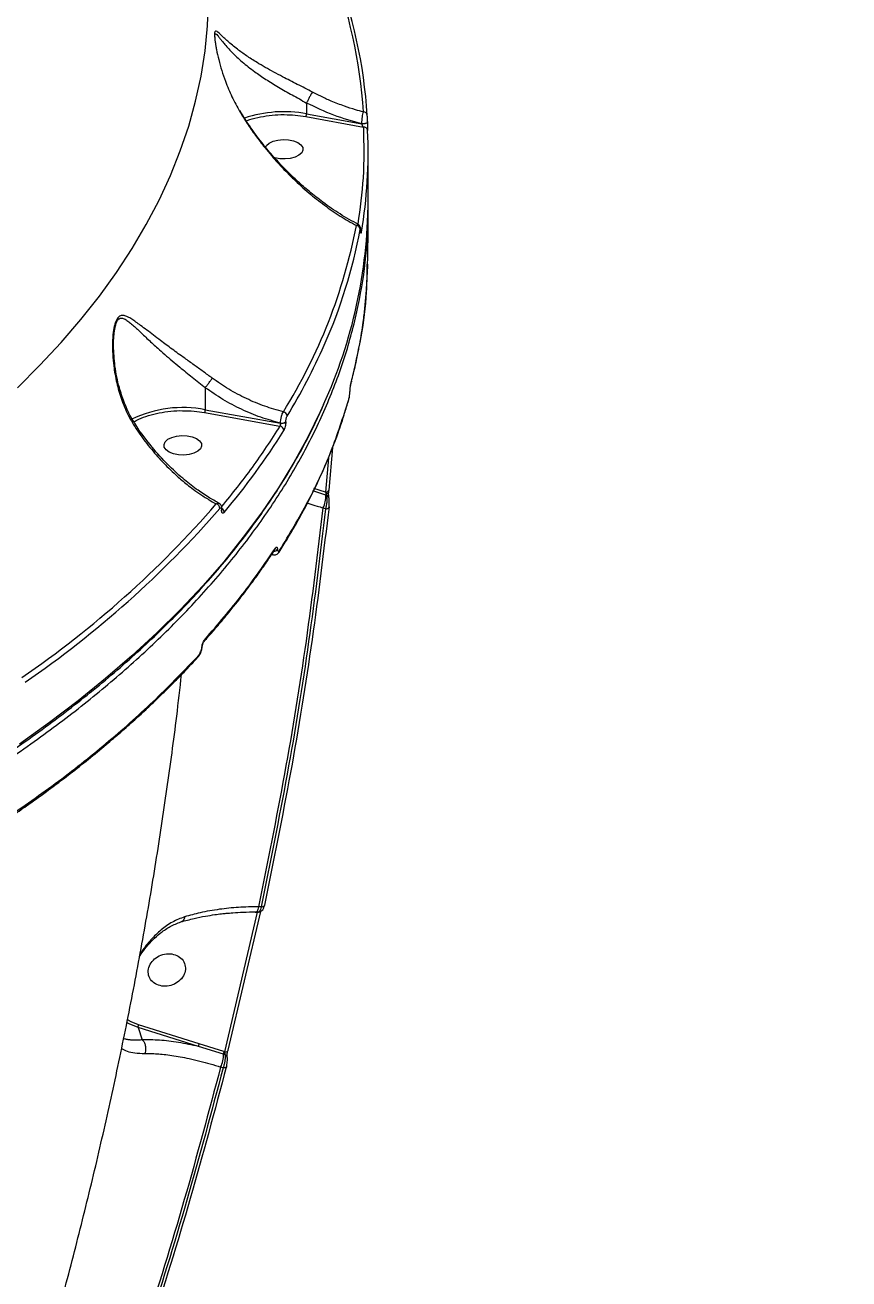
# Model space of a CAD drawing. Header units: millimetres. Extents: x -6332 to 8932, y -6739 to 7096.
# Drawn here: x -1508 to -1311.8, y -1720 to -1421.5 of the extents above; entities that cross this region are included whole.
import ezdxf

# ---------------------------------------------------------------- set-up
doc = ezdxf.new("R2010")
doc.units = ezdxf.units.MM
for name, color, linetype in [('DIKOM_ОБЪЕКТ', 7, 'Continuous'), ('DIKOM_РАЗМЕР_ЗОНА', 7, 'Continuous'), ('DIKOM_РАЗМЕР_ОБЪЕКТА', 7, 'Continuous')]:
    doc.layers.add(name, color=color, linetype=linetype)
doc.styles.add('style1', font='arial.ttf', dxfattribs={"width": 0.8})
doc.dimstyles.new('1-50', dxfattribs={"dimtxt": 300, "dimasz": 200, "dimexe": 100, "dimexo": 0, "dimgap": 100, "dimtad": 1, "dimtxsty": 'style1', "dimcen": 200, "dimclrd": 7, "dimclre": 7, "dimclrt": 7, "dimadec": 1, "dimazin": 2, "dimtfac": 1, "dimtmove": 0, "dimatfit": 2, "dimfxl": 0, "dimlwd": 25, "dimlwe": 18, "dimarcsym": 0})

# ---------------------------------------------------------------- blocks, each defined once
blk = doc.blocks.new('*D9')
at = {"layer": 'Defpoints', "color": 0, "transparency": 16777216}
for p in [(777.17, 5593.97), (-4228.73, -3389.78), (7301.72, -3389.78)]:
    blk.add_point(p, dxfattribs=at)
at = {"layer": 'DIKOM_РАЗМЕР_ОБЪЕКТА', "color": 7, "lineweight": 18, "transparency": 16777216}
for p, q in [((777.17, 5593.97), (7401.72, 5593.97)), ((-4228.73, -3389.78), (7401.72, -3389.78))]:
    blk.add_line(p, q, dxfattribs=at)
at = {"layer": 'DIKOM_РАЗМЕР_ОБЪЕКТА', "color": 7, "lineweight": 25, "transparency": 16777216}
blk.add_line((7301.72, 5393.97), (7301.72, -3189.78), dxfattribs=at)
at = {"layer": 'DIKOM_РАЗМЕР_ОБЪЕКТА', "color": 7, "transparency": 16777216}
for points in [[(7268.39, 5393.97), (7335.06, 5393.97), (7301.72, 5593.97)], [(7268.39, -3189.78), (7335.06, -3189.78), (7301.72, -3389.78)]]:
    blk.add_solid(points, dxfattribs=at)
at = {"layer": 'DIKOM_РАЗМЕР_ОБЪЕКТА', "color": 7, "transparency": 16777216, "insert": (7048.55, 1153.71), "char_height": 300, "attachment_point": 5, "rotation": 90, "style": 'style1'}
blk.add_mtext('9000', dxfattribs=at)
blk = doc.blocks.new('*D10')
at = {"layer": 'Defpoints', "color": 0, "transparency": 16777216}
for p in [(4034.78, 3636.59), (-4490.85, -1960.46), (4034.78, -5533.39)]:
    blk.add_point(p, dxfattribs=at)
at = {"layer": 'DIKOM_РАЗМЕР_ОБЪЕКТА', "color": 7, "lineweight": 18, "transparency": 16777216}
for p, q in [((4034.78, 3636.59), (4034.78, -5633.39)), ((-4490.85, -1960.46), (-4490.85, -5633.39))]:
    blk.add_line(p, q, dxfattribs=at)
at = {"layer": 'DIKOM_РАЗМЕР_ОБЪЕКТА', "color": 7, "lineweight": 25, "transparency": 16777216}
blk.add_line((-4290.85, -5533.39), (3834.78, -5533.39), dxfattribs=at)
at = {"layer": 'DIKOM_РАЗМЕР_ОБЪЕКТА', "color": 7, "transparency": 16777216}
for points in [[(-4290.85, -5500.05), (-4290.85, -5566.72), (-4490.85, -5533.39)], [(3834.78, -5500.05), (3834.78, -5566.72), (4034.78, -5533.39)]]:
    blk.add_solid(points, dxfattribs=at)
at = {"layer": 'DIKOM_РАЗМЕР_ОБЪЕКТА', "color": 7, "transparency": 16777216, "insert": (308.03, -5280.21), "char_height": 300, "attachment_point": 5, "style": 'style1'}
blk.add_mtext('8500', dxfattribs=at)
blk = doc.blocks.new('*D11')
at = {"layer": 'Defpoints', "color": 0, "transparency": 16777216}
for p in [(1114.35, 7096.35), (-4349.59, -4627.34), (8831.76, -4627.34)]:
    blk.add_point(p, dxfattribs=at)
at = {"layer": 'DIKOM_РАЗМЕР_ЗОНА', "color": 7, "lineweight": 18, "transparency": 16777216}
for p, q in [((1114.35, 7096.35), (8931.76, 7096.35)), ((-4349.59, -4627.34), (8931.76, -4627.34))]:
    blk.add_line(p, q, dxfattribs=at)
at = {"layer": 'DIKOM_РАЗМЕР_ЗОНА', "color": 7, "lineweight": 25, "transparency": 16777216}
blk.add_line((8831.76, 6896.35), (8831.76, -4427.34), dxfattribs=at)
at = {"layer": 'DIKOM_РАЗМЕР_ЗОНА', "color": 7, "transparency": 16777216}
for points in [[(8798.42, 6896.35), (8865.09, 6896.35), (8831.76, 7096.35)], [(8798.42, -4427.34), (8865.09, -4427.34), (8831.76, -4627.34)]]:
    blk.add_solid(points, dxfattribs=at)
at = {"layer": 'DIKOM_РАЗМЕР_ЗОНА', "color": 7, "transparency": 16777216, "insert": (8578.59, 1308.2), "char_height": 300, "attachment_point": 5, "rotation": 90, "style": 'style1'}
blk.add_mtext('11750', dxfattribs=at)
blk = doc.blocks.new('*D12')
at = {"layer": 'Defpoints', "color": 0, "transparency": 16777216}
for p in [(6134.38, 3354.85), (-6332, -2644.93), (6134.38, -6639)]:
    blk.add_point(p, dxfattribs=at)
at = {"layer": 'DIKOM_РАЗМЕР_ЗОНА', "color": 7, "lineweight": 18, "transparency": 16777216}
for p, q in [((6134.38, 3354.85), (6134.38, -6739)), ((-6332, -2644.93), (-6332, -6739))]:
    blk.add_line(p, q, dxfattribs=at)
at = {"layer": 'DIKOM_РАЗМЕР_ЗОНА', "color": 7, "lineweight": 25, "transparency": 16777216}
blk.add_line((-6132, -6639), (5934.38, -6639), dxfattribs=at)
at = {"layer": 'DIKOM_РАЗМЕР_ЗОНА', "color": 7, "transparency": 16777216}
for points in [[(-6132, -6605.67), (-6132, -6672.33), (-6332, -6639)], [(5934.38, -6605.67), (5934.38, -6672.33), (6134.38, -6639)]]:
    blk.add_solid(points, dxfattribs=at)
at = {"layer": 'DIKOM_РАЗМЕР_ЗОНА', "color": 7, "transparency": 16777216, "insert": (-98.81, -6385.83), "char_height": 300, "attachment_point": 5, "style": 'style1'}
blk.add_mtext('12500', dxfattribs=at)

msp = doc.modelspace()

# ---------------------------------------------------------------- linework, layer by layer
at = {"layer": 'DIKOM_ОБЪЕКТ', "color": 7, "linetype": 'Continuous', "lineweight": 15}
for p, q in [((-1462.823, -1424.426), (-1462.823, -1424.269)), ((-1440.976, -1440.087), (-1440.978, -1440.094)), ((-1440.978, -1440.094), (-1440.978, -1442.627)), ((-1456.793, -1442.119), (-1456.784, -1442.11)), ((-1441.142, -1443.298), (-1427.456, -1445.805)), ((-1440.978, -1442.627), (-1427.834, -1445.033)), ((-1427.834, -1445.005), (-1427.834, -1445.033)), ((-1426.499, -1444.506), (-1426.498, -1444.52)), ((-1426.499, -1444.533), (-1426.498, -1444.548)), ((-1426.498, -1444.548), (-1426.498, -1444.52)), ((-1426.33, -1463.523), (-1426.33, -1451.951)), ((-1426.332, -1464.83), (-1426.363, -1463.786)), ((-1426.315, -1465.427), (-1426.324, -1465.103)), ((-1428.093, -1470.373), (-1428.088, -1470.326)), ((-1428.093, -1470.462), (-1428.093, -1470.373)), ((-1428.093, -1470.462), (-1428.088, -1470.415)), ((-1428.088, -1470.415), (-1428.088, -1470.326)), ((-1426.42, -1478.632), (-1426.413, -1478.442)), ((-1486.938, -1497.99), (-1486.94, -1497.81)), ((-1465.099, -1507.841), (-1465.1, -1507.847)), ((-1465.1, -1507.847), (-1465.1, -1513.088)), ((-1465.264, -1513.76), (-1447.344, -1516.993)), ((-1465.1, -1513.088), (-1447.219, -1516.314)), ((-1447.219, -1516.267), (-1447.219, -1516.314)), ((-1445.935, -1515.984), (-1445.935, -1515.936)), ((-1435.78, -1524.518), (-1436.509, -1532.709)), ((-1434.798, -1522.11), (-1435.696, -1532.211)), ((-1436.422, -1533.392), (-1439.514, -1532.424)), ((-1436.509, -1532.709), (-1439.242, -1531.835)), ((-1436.509, -1532.709), (-1436.377, -1533.002)), ((-1436.216, -1533.456), (-1436.422, -1533.392)), ((-1461.137, -1536.78), (-1461.137, -1536.712)), ((-1436.459, -1536.653), (-1437.083, -1536.458)), ((-1461.22, -1536.986), (-1461.22, -1536.918)), ((-1449.424, -1547.45), (-1449.036, -1547.586)), ((-1466.846, -1571.966), (-1466.883, -1572.003)), ((-1451.824, -1631.373), (-1452.473, -1631.371)), ((-1452.715, -1632.652), (-1460.541, -1665.9)), ((-1451.988, -1632.54), (-1459.749, -1665.512)), ((-1453.215, -1632.651), (-1452.715, -1632.652)), ((-1452.911, -1632.603), (-1452.211, -1632.605)), ((-1481.118, -1660.108), (-1480.11, -1663.054)), ((-1466.703, -1664.627), (-1481.118, -1660.108)), ((-1466.582, -1663.966), (-1480.997, -1659.446)), ((-1480.11, -1663.054), (-1480.107, -1663.058)), ((-1460.795, -1666.475), (-1466.703, -1664.627)), ((-1460.663, -1665.862), (-1466.582, -1663.966)), ((-1460.43, -1666.59), (-1460.795, -1666.475)), ((-1460.541, -1665.9), (-1460.663, -1665.862)), ((-1460.854, -1669.73), (-1461.456, -1669.541))]:
    msp.add_line(p, q, dxfattribs=at)
at = {"layer": 'DIKOM_ОБЪЕКТ', "color": 7, "linetype": 'Continuous', "lineweight": 15, "flags": 128}
for points in [[(-1509.837, -1507.837), (-1504.479, -1502.508), (-1499.439, -1497.098), (-1494.721, -1491.61), (-1490.331, -1486.052), (-1486.272, -1480.427), (-1482.548, -1474.741), (-1479.162, -1468.999), (-1476.118, -1463.206), (-1473.419, -1457.368), (-1471.066, -1451.491), (-1469.062, -1445.579), (-1467.41, -1439.639), (-1466.11, -1433.676), (-1465.163, -1427.694), (-1464.572, -1421.701), (-1464.335, -1415.701), (-1464.33, -1414.707)], [(-1426.498, -1444.52), (-1426.521, -1444.63), (-1426.601, -1444.747), (-1426.733, -1444.852), (-1426.91, -1444.937), (-1427.122, -1444.997), (-1427.355, -1445.029), (-1427.597, -1445.032), (-1427.834, -1445.005)], [(-1426.498, -1444.548), (-1426.521, -1444.657), (-1426.601, -1444.776), (-1426.733, -1444.879), (-1426.91, -1444.964), (-1427.122, -1445.025), (-1427.355, -1445.058), (-1427.597, -1445.061), (-1427.834, -1445.033)], [(-1450.742, -1450.638), (-1450.508, -1450.232), (-1449.867, -1449.661), (-1448.94, -1449.205), (-1447.802, -1448.903), (-1446.544, -1448.779), (-1445.269, -1448.841), (-1444.08, -1449.086), (-1443.073, -1449.494), (-1442.33, -1450.031), (-1441.911, -1450.655), (-1441.85, -1451.314), (-1442.152, -1451.955), (-1442.793, -1452.526), (-1443.72, -1452.982), (-1444.858, -1453.284), (-1446.116, -1453.409), (-1447.391, -1453.346), (-1448.58, -1453.101), (-1448.58, -1453.101)], [(-1428.088, -1470.326), (-1428.089, -1470.313), (-1428.09, -1470.294)], [(-1430.301, -1506.309), (-1430.322, -1506.473), (-1430.343, -1506.542)], [(-1430.648, -1508.642), (-1430.64, -1508.614), (-1430.639, -1508.592)], [(-1436.936, -1511.828), (-1437.716, -1513.548), (-1440.706, -1519.634), (-1444.038, -1525.673), (-1447.71, -1531.659), (-1451.716, -1537.588), (-1456.056, -1543.454), (-1460.723, -1549.253), (-1465.716, -1554.98), (-1471.029, -1560.631), (-1476.659, -1566.199), (-1482.599, -1571.681), (-1488.846, -1577.071), (-1495.395, -1582.366), (-1502.238, -1587.562), (-1509.372, -1592.651)], [(-1472.703, -1523.562), (-1473.71, -1523.154), (-1474.453, -1522.617), (-1474.872, -1521.994), (-1474.933, -1521.335), (-1474.631, -1520.694), (-1473.99, -1520.122), (-1473.063, -1519.668), (-1471.925, -1519.365), (-1470.667, -1519.24), (-1469.392, -1519.302), (-1468.203, -1519.548), (-1467.196, -1519.956), (-1466.453, -1520.493), (-1466.034, -1521.116), (-1465.973, -1521.775), (-1466.275, -1522.416), (-1466.916, -1522.987), (-1467.843, -1523.443), (-1468.981, -1523.745), (-1470.239, -1523.87), (-1471.514, -1523.807), (-1472.703, -1523.562)], [(-1435.741, -1532.952), (-1435.727, -1532.962), (-1435.743, -1532.971), (-1435.788, -1532.98), (-1435.861, -1532.988), (-1435.96, -1532.993), (-1436.081, -1532.998), (-1436.222, -1533.001), (-1436.377, -1533.002)], [(-1435.696, -1532.211), (-1435.688, -1532.308), (-1435.695, -1532.346)], [(-1435.646, -1536.16), (-1435.638, -1536.257), (-1435.645, -1536.292)], [(-1447.498, -1546.946), (-1447.555, -1547.028), (-1447.568, -1547.043)], [(-1452.473, -1631.371), (-1452.525, -1631.728), (-1452.589, -1632.035), (-1452.662, -1632.282), (-1452.743, -1632.462), (-1452.83, -1632.57), (-1452.918, -1632.603), (-1452.92, -1632.603)], [(-1451.024, -1630.959), (-1451.016, -1631.052), (-1451.027, -1631.099)], [(-1481.118, -1660.108), (-1483.201, -1659.271), (-1483.844, -1658.936)], [(-1459.749, -1665.512), (-1459.74, -1665.606), (-1459.752, -1665.659)], [(-1460.065, -1669.49), (-1460.081, -1669.526), (-1460.143, -1669.6), (-1460.237, -1669.661), (-1460.361, -1669.705), (-1460.508, -1669.732), (-1460.675, -1669.741), (-1460.854, -1669.73)]]:
    msp.add_lwpolyline(points, dxfattribs=at)
at = {"layer": 'DIKOM_ОБЪЕКТ', "color": 7, "linetype": 'Continuous', "lineweight": 15}
for centre, radius, start, end in [((-1544.889, -1449.666), 117.667, 3.62986, 21.24286), ((-1544.217, -1450.523), 117.922, 3.63031, 21.24346), ((-1446.296, -1471.93), 29.782, 79.71225, 108.54208), ((-1427.436, -1443.123), 0.907, 4.24592, 91.40518), ((-1538.485, -1451.944), 112.154, 350.32459, 2.70648), ((-1427.376, -1446.724), 0.923, 4.66653, 94.98706), ((-1544.637, -1462.864), 118.309, 335.55198, 359.68107), ((-1557.33, -1444.528), 130.568, 328.07012, 349.08068), ((-1549.93, -1447.371), 123.842, 336.01464, 349.39591), ((-1429.177, -1470.237), 0.978, 4.51154, 86.95789), ((-1428.735, -1470.803), 0.809, 0.66578, 37.13462), ((-1568.02, -1439.603), 143.528, 328.50718, 336.11699), ((-1470.456, -1540.234), 27.669, 78.83895, 115.94336), ((-1431.719, -1510.851), 0.726, 327.6863, 359.08163), ((-1446.729, -1514.662), 1.099, 4.21802, 78.88651), ((-1593.099, -1426.194), 173.069, 319.96273, 327.96043), ((-1447.499, -1518.092), 1.11, 4.36984, 81.99223), ((-1446.868, -1514.973), 1.341, 254.81908, 314.08546), ((-1446.866, -1515.024), 1.337, 254.68431, 314.14042), ((-1442.129, -1533.765), 5.72, 331.91146, 3.73903), ((-1436.389, -1531.884), 0.834, 261.7532, 326.3585), ((-1435.47, -1533.302), 0.956, 161.68063, 185.38151), ((-1436.387, -1534.176), 0.74, 15.31124, 76.63427), ((-1647.205, -1375.032), 244.701, 304.45445, 319.01674), ((-1646.768, -1375.72), 245.247, 304.45471, 319.01676), ((-1462.795, -1536.639), 1.167, 3.80418, 74.31665), ((-1461.454, -1536.703), 0.317, 317.50916, 356.75827), ((-1461.453, -1536.773), 0.316, 317.47452, 358.59147), ((-1461.711, -1537.584), 1.119, 2.97868, 59.45746), ((-1436.339, -1535.826), 0.836, 261.78994, 326.12258), ((-1448.781, -1545.726), 1.052, 270.13295, 326.96825), ((-1449.091, -1546.002), 0.696, 318.42478, 359.57436), ((-1448.088, -1546.592), 0.689, 329.05571, 359.74355), ((-1466.036, -1569.47), 0.203, 303.07724, 352.29605), ((-1465.839, -1567.687), 0.689, 320.03985, 359.77704), ((-1467.337, -1571.53), 0.656, 318.35984, 0.66316), ((-1451.641, -1630.611), 0.784, 256.43492, 321.55613), ((-1452.572, -1631.347), 1.313, 263.76325, 287.28199), ((-1465.684, -1664.472), 1.03, 150.61367, 188.67661), ((-1466.497, -1666.849), 5.714, 331.89588, 3.7546), ((-1459.655, -1666.4), 1.143, 151.89313, 183.75311), ((-1460.335, -1665.164), 0.764, 254.31878, 319.67253), ((-1460.606, -1667.31), 0.742, 11.7688, 76.31644)]:
    msp.add_arc(centre, radius, start, end, dxfattribs=at)
for points, knots in [([(-1439.575, -1437.509), (-1440.174, -1437.198), (-1441.381, -1436.572), (-1443.186, -1435.653), (-1444.968, -1434.748), (-1446.849, -1433.776), (-1448.835, -1432.724), (-1450.885, -1431.587), (-1453.109, -1430.277), (-1455.357, -1428.832), (-1457.252, -1427.467), (-1458.69, -1426.326), (-1459.773, -1425.395), (-1460.645, -1424.591), (-1461.32, -1423.945), (-1461.864, -1423.43), (-1462.303, -1423.057), (-1462.598, -1422.924), (-1462.765, -1423.004), (-1462.89, -1423.263), (-1462.92, -1423.863), (-1462.845, -1424.793), (-1462.747, -1425.583), (-1462.609, -1426.457), (-1462.36, -1427.827), (-1461.914, -1429.816), (-1461.203, -1432.355), (-1460.191, -1435.323), (-1458.827, -1438.638), (-1457.525, -1440.98), (-1456.873, -1442.155)], [0, 0, 0, 0, 0.0313089, 0.0630873, 0.0939311, 0.1255622, 0.1655558, 0.2071652, 0.2507357, 0.3133091, 0.3752877, 0.4166897, 0.4587682, 0.500116, 0.5326173, 0.5624584, 0.596464, 0.6253563, 0.6418229, 0.6568753, 0.6882491, 0.7033849, 0.7196694, 0.7345025, 0.7508029, 0.7906375, 0.8333457, 0.8757666, 0.9377018, 1, 1, 1, 1]), ([(-1462.823, -1424.269), (-1462.825, -1424.181), (-1462.828, -1424.002), (-1462.803, -1423.842), (-1462.759, -1423.684), (-1462.672, -1423.607), (-1462.488, -1423.666), (-1462.187, -1423.982), (-1461.75, -1424.534), (-1461.241, -1425.188), (-1460.597, -1425.99), (-1459.774, -1426.952), (-1458.76, -1428.038), (-1457.605, -1429.166), (-1456.335, -1430.303), (-1454.907, -1431.472), (-1453.081, -1432.848), (-1450.73, -1434.456), (-1448.223, -1436.003), (-1446.079, -1437.247), (-1443.852, -1438.501), (-1442.132, -1439.45), (-1440.976, -1440.087)], [0, 0, 0, 0, 0.0111276, 0.0227534, 0.0347834, 0.0564841, 0.0810442, 0.12741, 0.1734092, 0.2192316, 0.2650732, 0.3263989, 0.3902822, 0.4485749, 0.5111266, 0.5716904, 0.631818, 0.7235852, 0.8156827, 0.8622628, 0.9075073, 1, 1, 1, 1]), ([(-1439.575, -1437.509), (-1439.615, -1437.565), (-1439.697, -1437.681), (-1439.858, -1437.937), (-1440.047, -1438.257), (-1440.305, -1438.722), (-1440.573, -1439.234), (-1440.815, -1439.731), (-1440.922, -1439.967), (-1440.976, -1440.087)], [0, 0, 0, 0, 0.1151925, 0.2384544, 0.3679643, 0.5008167, 0.732601, 0.8644588, 1, 1, 1, 1]), ([(-1427.458, -1442.217), (-1428.079, -1442.051), (-1429.594, -1441.646), (-1432.15, -1440.814), (-1434.923, -1439.741), (-1437.452, -1438.606), (-1438.927, -1437.844), (-1439.575, -1437.509)], [0, 0, 0, 0, 0.1503602, 0.3668234, 0.6226307, 0.8340816, 1, 1, 1, 1]), ([(-1427.834, -1445.005), (-1430.074, -1444.4), (-1434.558, -1443.188), (-1438.837, -1441.126), (-1440.978, -1440.094)], [0, 0, 0, 0, 0.4997702, 1, 1, 1, 1]), ([(-1428.655, -1469.002), (-1430.114, -1468.201), (-1432.951, -1466.642), (-1436.871, -1463.917), (-1440.197, -1461.307), (-1443.106, -1458.765), (-1446.061, -1455.926), (-1448.959, -1452.809), (-1451.774, -1449.404), (-1454.4, -1445.889), (-1456.042, -1443.264), (-1456.906, -1441.884)], [0, 0, 0, 0, 0.1391574, 0.2707208, 0.3799944, 0.4679201, 0.5647305, 0.6860978, 0.7799653, 0.8843095, 1, 1, 1, 1]), ([(-1456.784, -1442.11), (-1456.782, -1442.108), (-1456.77, -1442.097), (-1456.827, -1442.129), (-1456.873, -1442.155)], [0, 0, 0, 0, 0.1897414, 1, 1, 1, 1]), ([(-1456.873, -1442.155), (-1456.302, -1443.087), (-1455.125, -1445.011), (-1453.138, -1447.863), (-1451.191, -1450.413), (-1449.327, -1452.662), (-1447.658, -1454.547), (-1445.908, -1456.401), (-1443.544, -1458.749), (-1440.491, -1461.501), (-1436.764, -1464.442), (-1432.972, -1467.072), (-1430.41, -1468.53), (-1429.125, -1469.261)], [0, 0, 0, 0, 0.078108, 0.1613264, 0.2497833, 0.3106081, 0.3750428, 0.4356276, 0.5007489, 0.626273, 0.7508112, 0.875099, 1, 1, 1, 1]), ([(-1455.334, -1444.317), (-1455.067, -1444.213), (-1454.037, -1443.814), (-1451.962, -1443.34), (-1449.225, -1442.962), (-1447.296, -1442.808), (-1446.336, -1442.855), (-1446.31, -1442.857)], [0, 0, 0, 0, 0.104366, 0.4017005, 0.6990591, 0.9917345, 1, 1, 1, 1]), ([(-1446.31, -1442.857), (-1445.424, -1442.875), (-1443.665, -1442.91), (-1441.979, -1443.17), (-1441.142, -1443.298)], [0, 0, 0, 0, 0.5037845, 1, 1, 1, 1]), ([(-1441.142, -1443.298), (-1441.121, -1443.26), (-1441.077, -1443.183), (-1441.023, -1443.004), (-1440.985, -1442.806), (-1440.98, -1442.687), (-1440.978, -1442.627)], [0, 0, 0, 0, 0.2503447, 0.5003708, 0.7504039, 1, 1, 1, 1]), ([(-1427.834, -1445.005), (-1427.828, -1444.882), (-1427.818, -1444.637), (-1427.787, -1444.232), (-1427.746, -1443.824), (-1427.68, -1443.3), (-1427.581, -1442.686), (-1427.499, -1442.373), (-1427.458, -1442.217)], [0, 0, 0, 0, 0.1298574, 0.2576348, 0.3848736, 0.5096464, 0.7556801, 1, 1, 1, 1]), ([(-1426.499, -1444.506), (-1426.499, -1444.444), (-1426.499, -1444.319), (-1426.501, -1444.112), (-1426.504, -1443.902), (-1426.51, -1443.629), (-1426.519, -1443.309), (-1426.527, -1443.14), (-1426.532, -1443.056)], [0, 0, 0, 0, 0.1252286, 0.2509857, 0.3751274, 0.5012473, 0.750433, 1, 1, 1, 1]), ([(-1427.456, -1445.805), (-1427.369, -1449.824), (-1427.202, -1457.537), (-1428.289, -1465.23), (-1428.81, -1468.913)], [0, 0, 0, 0, 0.5211803, 1, 1, 1, 1]), ([(-1427.834, -1445.033), (-1427.831, -1445.07), (-1427.826, -1445.146), (-1427.794, -1445.268), (-1427.748, -1445.385), (-1427.679, -1445.526), (-1427.579, -1445.679), (-1427.497, -1445.762), (-1427.456, -1445.805)], [0, 0, 0, 0, 0.1205226, 0.2516159, 0.367368, 0.5013626, 0.7497404, 1, 1, 1, 1]), ([(-1426.499, -1444.533), (-1426.499, -1444.624), (-1426.498, -1444.805), (-1426.495, -1445.107), (-1426.491, -1445.415), (-1426.483, -1445.813), (-1426.472, -1446.281), (-1426.461, -1446.526), (-1426.456, -1446.649)], [0, 0, 0, 0, 0.1251012, 0.2509344, 0.3750801, 0.5013445, 0.7505641, 1, 1, 1, 1]), ([(-1989.065, -1668.838), (-1982.198, -1670.058), (-1968.453, -1672.5), (-1947.385, -1675.459), (-1926.034, -1677.895), (-1904.424, -1679.746), (-1882.62, -1681.02), (-1860.68, -1681.704), (-1838.663, -1681.797), (-1816.63, -1681.293), (-1794.641, -1680.192), (-1775.227, -1678.685), (-1758.34, -1676.982), (-1743.897, -1675.251), (-1729.435, -1673.238), (-1714.977, -1670.935), (-1700.544, -1668.338), (-1686.163, -1665.442), (-1669.92, -1661.809), (-1651.925, -1657.279), (-1632.352, -1651.672), (-1613.137, -1645.452), (-1594.361, -1638.611), (-1580.175, -1632.815), (-1570.21, -1628.42), (-1564.197, -1625.665), (-1558.265, -1622.84), (-1552.418, -1619.946), (-1546.658, -1616.981), (-1540.989, -1613.95), (-1532.136, -1609.024), (-1520.422, -1602.008), (-1506.849, -1592.922), (-1494.494, -1583.689), (-1483.319, -1574.365), (-1472.985, -1564.672), (-1463.544, -1554.629), (-1455.049, -1544.256), (-1447.551, -1533.574), (-1441.097, -1522.608), (-1435.739, -1511.384), (-1431.513, -1499.928), (-1428.494, -1488.275), (-1426.617, -1476.552), (-1426.427, -1468.715), (-1426.332, -1464.83)], [0, 0, 0, 0, 0.0270202, 0.0540865, 0.081199, 0.1083578, 0.1355626, 0.1628137, 0.1901109, 0.2174544, 0.2448441, 0.2722798, 0.2904775, 0.3088652, 0.3274428, 0.3462104, 0.3651681, 0.3843157, 0.4036534, 0.4310437, 0.4588065, 0.4869413, 0.5154486, 0.5443283, 0.5542699, 0.5642498, 0.574268, 0.5843248, 0.5944205, 0.604554, 0.6147263, 0.6428954, 0.671355, 0.6974805, 0.7238465, 0.7504529, 0.7772995, 0.8043863, 0.831714, 0.8592813, 0.8870892, 0.9151379, 0.943426, 0.9719553, 1, 1, 1, 1]), ([(-1426.449, -1478.441), (-1426.375, -1474.603), (-1426.293, -1470.261), (-1426.324, -1465.921), (-1426.328, -1465.418)], [0, 0, 0, 0, 0.8839703, 1, 1, 1, 1]), ([(-1428.674, -1469.04), (-1428.735, -1469.021), (-1428.866, -1468.98), (-1429.035, -1469.163), (-1429.125, -1469.261)], [0, 0, 0, 0, 0.4643954, 1, 1, 1, 1]), ([(-1428.091, -1470.294), (-1428.095, -1470.161), (-1428.104, -1469.9), (-1428.178, -1469.561), (-1428.322, -1469.3), (-1428.497, -1469.124), (-1428.608, -1469.058), (-1428.663, -1469.025)], [0, 0, 0, 0, 0.2579039, 0.5083508, 0.7560557, 0.879327, 1, 1, 1, 1]), ([(-1428.093, -1470.373), (-1428.093, -1470.316), (-1428.094, -1470.2), (-1428.102, -1470.076), (-1428.113, -1469.993), (-1428.133, -1469.943), (-1428.163, -1469.972), (-1428.189, -1470.098), (-1428.203, -1470.16)], [0, 0, 0, 0, 0.1242365, 0.2500539, 0.3725118, 0.5004249, 0.7501855, 1, 1, 1, 1]), ([(-1427.926, -1470.794), (-1427.946, -1470.891), (-1427.984, -1471.086), (-1428.03, -1471.132), (-1428.06, -1471.052), (-1428.078, -1470.924), (-1428.09, -1470.732), (-1428.092, -1470.551), (-1428.093, -1470.462)], [0, 0, 0, 0, 0.2495434, 0.4992958, 0.627262, 0.7497728, 0.8762022, 1, 1, 1, 1]), ([(-1430.301, -1506.309), (-1429.47, -1502.789), (-1427.806, -1495.734), (-1426.618, -1486.427), (-1426.558, -1480.653), (-1426.535, -1478.44)], [0, 0, 0, 0, 0.380489, 0.762554, 1, 1, 1, 1]), ([(-1430.205, -1505.868), (-1430.041, -1505.235), (-1429.686, -1503.867), (-1429.241, -1501.93), (-1428.868, -1500.194), (-1428.581, -1498.763), (-1428.086, -1496.148), (-1427.647, -1493.39), (-1427.276, -1490.489), (-1427.083, -1488.77), (-1426.915, -1487.037), (-1426.768, -1485.267), (-1426.655, -1483.39), (-1426.502, -1481.189), (-1426.449, -1479.525), (-1426.42, -1478.632)], [0, 0, 0, 0, 0.0708987, 0.1532236, 0.2164205, 0.2647723, 0.3128861, 0.5081395, 0.5718168, 0.6354846, 0.6992875, 0.7645285, 0.8315579, 0.9096246, 1, 1, 1, 1]), ([(-1463.449, -1505.568), (-1464.165, -1505.048), (-1465.625, -1503.987), (-1467.831, -1502.412), (-1470.339, -1500.616), (-1473.042, -1498.656), (-1475.489, -1496.836), (-1477.471, -1495.331), (-1479.053, -1494.121), (-1480.426, -1493.074), (-1481.589, -1492.218), (-1482.615, -1491.515), (-1483.557, -1490.966), (-1484.328, -1490.675), (-1484.897, -1490.624), (-1485.473, -1490.738), (-1486.004, -1491.197), (-1486.428, -1492.054), (-1486.679, -1492.825), (-1486.876, -1493.708), (-1487.094, -1495.112), (-1487.234, -1497.19), (-1487.189, -1499.882), (-1486.899, -1503.079), (-1486.264, -1506.678), (-1485.124, -1510.616), (-1483.567, -1514.447), (-1482.098, -1516.797), (-1481.362, -1517.974)], [0, 0, 0, 0, 0.0399712, 0.0815375, 0.1251071, 0.1871828, 0.2496241, 0.2907724, 0.3324788, 0.3734617, 0.4059033, 0.4359231, 0.4695471, 0.4983064, 0.5147451, 0.5296803, 0.5610968, 0.5763399, 0.5925727, 0.6075669, 0.6240936, 0.6638531, 0.7068452, 0.749754, 0.8121396, 0.8743445, 0.9370967, 1, 1, 1, 1]), ([(-1486.94, -1497.81), (-1486.943, -1497.574), (-1486.957, -1496.677), (-1486.877, -1495.447), (-1486.726, -1494.189), (-1486.555, -1493.278), (-1486.327, -1492.483), (-1486.022, -1491.84), (-1485.722, -1491.504), (-1485.458, -1491.351), (-1485.19, -1491.272), (-1484.84, -1491.286), (-1484.28, -1491.481), (-1483.56, -1491.945), (-1482.679, -1492.666), (-1481.761, -1493.497), (-1480.798, -1494.398), (-1479.79, -1495.35), (-1478.704, -1496.371), (-1477.59, -1497.4), (-1476.272, -1498.594), (-1474.779, -1499.914), (-1473.019, -1501.423), (-1470.866, -1503.219), (-1468.239, -1505.344), (-1466.146, -1507.008), (-1465.099, -1507.841)], [0, 0, 0, 0, 0.016775, 0.0638147, 0.0890171, 0.1111527, 0.135954, 0.1586062, 0.1814667, 0.1934511, 0.2060082, 0.2280069, 0.2530398, 0.2997937, 0.3464732, 0.39336, 0.440063, 0.4865546, 0.5329575, 0.5833018, 0.6258967, 0.6899508, 0.7517413, 0.8126481, 0.9062511, 1, 1, 1, 1]), ([(-1480.947, -1517.817), (-1481.602, -1516.818), (-1482.964, -1514.741), (-1484.458, -1511.345), (-1485.783, -1507.311), (-1486.736, -1502.788), (-1486.882, -1499.446), (-1486.953, -1497.827)], [0, 0, 0, 0, 0.1675404, 0.3482511, 0.5212569, 0.7681901, 1, 1, 1, 1]), ([(-1465.099, -1507.841), (-1465.015, -1507.731), (-1464.807, -1507.459), (-1464.478, -1507.014), (-1464.156, -1506.573), (-1463.888, -1506.2), (-1463.636, -1505.841), (-1463.512, -1505.659), (-1463.449, -1505.568)], [0, 0, 0, 0, 0.1543042, 0.3790648, 0.5182279, 0.6719422, 0.8348664, 1, 1, 1, 1]), ([(-1446.517, -1513.583), (-1448.005, -1513.168), (-1450.982, -1512.337), (-1455.341, -1510.493), (-1459.549, -1508.28), (-1462.156, -1506.467), (-1463.449, -1505.568)], [0, 0, 0, 0, 0.249944, 0.4999012, 0.7518015, 1, 1, 1, 1]), ([(-1430.648, -1508.642), (-1430.641, -1508.523), (-1430.628, -1508.284), (-1430.577, -1507.797), (-1430.5, -1507.254), (-1430.4, -1506.711), (-1430.334, -1506.443), (-1430.301, -1506.309)], [0, 0, 0, 0, 0.1256345, 0.2513166, 0.5013094, 0.751144, 1, 1, 1, 1]), ([(-1430.639, -1508.594), (-1430.633, -1508.491), (-1430.621, -1508.28), (-1430.577, -1507.849), (-1430.511, -1507.369), (-1430.426, -1506.892), (-1430.37, -1506.657), (-1430.342, -1506.54)], [0, 0, 0, 0, 0.1187293, 0.2407522, 0.4911402, 0.7455181, 1, 1, 1, 1]), ([(-1447.219, -1516.267), (-1448.787, -1515.834), (-1451.918, -1514.971), (-1456.504, -1513.047), (-1460.953, -1510.721), (-1463.717, -1508.805), (-1465.1, -1507.847)], [0, 0, 0, 0, 0.2493736, 0.4979358, 0.7487812, 1, 1, 1, 1]), ([(-1431.035, -1511.097), (-1430.995, -1510.951), (-1430.917, -1510.659), (-1430.802, -1510.079), (-1430.715, -1509.497), (-1430.661, -1508.979), (-1430.646, -1508.723), (-1430.639, -1508.594)], [0, 0, 0, 0, 0.2441712, 0.4897171, 0.7402139, 0.8687934, 1, 1, 1, 1]), ([(-1430.992, -1510.862), (-1430.958, -1510.735), (-1430.89, -1510.48), (-1430.791, -1509.966), (-1430.716, -1509.448), (-1430.667, -1508.983), (-1430.654, -1508.756), (-1430.648, -1508.642)], [0, 0, 0, 0, 0.2487672, 0.4984142, 0.7487881, 0.8743345, 1, 1, 1, 1]), ([(-1845.329, -1680.317), (-1841.793, -1680.303), (-1836.665, -1680.282), (-1828.902, -1680.144), (-1821.935, -1679.972), (-1813.623, -1679.681), (-1804.887, -1679.284), (-1795.739, -1678.764), (-1786.308, -1678.121), (-1776.67, -1677.344), (-1766.884, -1676.435), (-1756.993, -1675.389), (-1747.035, -1674.207), (-1737.038, -1672.885), (-1727.026, -1671.426), (-1717.02, -1669.828), (-1707.038, -1668.09), (-1697.095, -1666.216), (-1687.207, -1664.204), (-1677.386, -1662.055), (-1667.645, -1659.771), (-1657.994, -1657.353), (-1648.444, -1654.805), (-1639.005, -1652.123), (-1629.687, -1649.314), (-1620.497, -1646.378), (-1611.446, -1643.315), (-1602.539, -1640.13), (-1593.787, -1636.823), (-1585.195, -1633.398), (-1576.77, -1629.857), (-1568.521, -1626.201), (-1560.453, -1622.435), (-1552.573, -1618.558), (-1544.885, -1614.577), (-1537.398, -1610.49), (-1530.114, -1606.305), (-1523.042, -1602.019), (-1516.184, -1597.639), (-1509.546, -1593.167), (-1503.134, -1588.604), (-1496.95, -1583.956), (-1491.001, -1579.221), (-1485.288, -1574.408), (-1479.818, -1569.515), (-1474.592, -1564.547), (-1469.616, -1559.504), (-1464.892, -1554.393), (-1460.423, -1549.213), (-1456.213, -1543.969), (-1452.266, -1538.66), (-1448.584, -1533.293), (-1445.169, -1527.868), (-1442.032, -1522.385), (-1439.29, -1517.137), (-1437.732, -1513.698), (-1437.016, -1512.118)], [0, 0, 0, 0, 0.0188203, 0.0272906, 0.0413383, 0.0559454, 0.0716292, 0.0880073, 0.1049248, 0.1222589, 0.1399214, 0.1578473, 0.1759879, 0.1943055, 0.2127706, 0.2313595, 0.250054, 0.2688381, 0.2876992, 0.306627, 0.3256124, 0.3446476, 0.3637263, 0.3828432, 0.4019933, 0.4211723, 0.4403771, 0.459604, 0.4788506, 0.4981143, 0.517393, 0.5366852, 0.5559887, 0.5753029, 0.5946264, 0.6139585, 0.6332978, 0.6526452, 0.671999, 0.6913598, 0.7107284, 0.7301038, 0.7494877, 0.76888, 0.7882827, 0.8076966, 0.8271241, 0.8465661, 0.8660264, 0.8855058, 0.9050096, 0.9245392, 0.9440996, 0.9636956, 0.9833302, 1, 1, 1, 1]), ([(-1447.509, -1546.947), (-1446.856, -1545.907), (-1445.668, -1544.017), (-1444.173, -1541.481), (-1443.033, -1539.476), (-1442.113, -1537.806), (-1440.428, -1534.662), (-1438.443, -1530.661), (-1436.326, -1525.911), (-1435.086, -1522.872), (-1434.227, -1520.633), (-1433.6, -1518.941), (-1432.843, -1516.789), (-1431.976, -1514.172), (-1431.411, -1512.269), (-1431.105, -1511.24)], [0, 0, 0, 0, 0.0892791, 0.1623208, 0.2164524, 0.2598518, 0.3041389, 0.4829443, 0.5969394, 0.702102, 0.7364692, 0.7832663, 0.8427695, 0.9150029, 1, 1, 1, 1]), ([(-1447.4, -1546.596), (-1445.073, -1542.725), (-1440.4, -1534.952), (-1434.908, -1523.016), (-1432.301, -1514.924), (-1430.992, -1510.862)], [0, 0, 0, 0, 0.3306608, 0.6639962, 1, 1, 1, 1]), ([(-1482.103, -1515.948), (-1481.72, -1515.734), (-1480.702, -1515.163), (-1478.663, -1514.441), (-1476.098, -1513.791), (-1473.343, -1513.427), (-1471.419, -1513.269), (-1470.458, -1513.317), (-1470.432, -1513.318)], [0, 0, 0, 0, 0.1290021, 0.3435424, 0.561511, 0.7794913, 0.9940409, 1, 1, 1, 1]), ([(-1470.432, -1513.318), (-1469.546, -1513.336), (-1467.788, -1513.373), (-1466.101, -1513.631), (-1465.264, -1513.76)], [0, 0, 0, 0, 0.5039218, 1, 1, 1, 1]), ([(-1465.264, -1513.76), (-1465.243, -1513.721), (-1465.2, -1513.645), (-1465.145, -1513.465), (-1465.108, -1513.267), (-1465.103, -1513.148), (-1465.1, -1513.088)], [0, 0, 0, 0, 0.2503737, 0.500333, 0.7503528, 1, 1, 1, 1]), ([(-1447.219, -1516.267), (-1447.201, -1516.029), (-1447.164, -1515.553), (-1446.995, -1514.764), (-1446.769, -1514.045), (-1446.601, -1513.737), (-1446.517, -1513.583)], [0, 0, 0, 0, 0.2499105, 0.4994333, 0.7494952, 1, 1, 1, 1]), ([(-1445.935, -1515.936), (-1445.93, -1515.815), (-1445.921, -1515.575), (-1445.851, -1515.176), (-1445.751, -1514.814), (-1445.672, -1514.658), (-1445.633, -1514.581)], [0, 0, 0, 0, 0.2504541, 0.499749, 0.7499212, 1, 1, 1, 1]), ([(-1480.977, -1517.835), (-1480.999, -1517.827), (-1481.045, -1517.811), (-1481.255, -1517.919), (-1481.362, -1517.974)], [0, 0, 0, 0, 0.4895716, 1, 1, 1, 1]), ([(-1481.362, -1517.974), (-1480.94, -1518.574), (-1480.074, -1519.803), (-1478.673, -1521.617), (-1477.233, -1523.353), (-1475.744, -1525.022), (-1474.198, -1526.634), (-1472.781, -1528.002), (-1471.499, -1529.162), (-1470.352, -1530.147), (-1469.038, -1531.211), (-1467.468, -1532.395), (-1465.947, -1533.443), (-1464.659, -1534.26), (-1463.591, -1534.902), (-1462.904, -1535.282), (-1462.48, -1535.516)], [0, 0, 0, 0, 0.0796036, 0.1630046, 0.2502094, 0.3278071, 0.4112964, 0.5007366, 0.5515741, 0.6100859, 0.6762883, 0.7501723, 0.8443838, 0.9003164, 0.9385652, 1, 1, 1, 1]), ([(-1461.557, -1535.492), (-1462.371, -1535.047), (-1464.142, -1534.079), (-1466.987, -1532.192), (-1470.213, -1529.72), (-1473.74, -1526.516), (-1477.499, -1522.519), (-1479.837, -1519.353), (-1481.065, -1517.69)], [0, 0, 0, 0, 0.1149428, 0.2498608, 0.4054979, 0.5834627, 0.7812586, 1, 1, 1, 1]), ([(-1447.344, -1516.993), (-1449.476, -1520.282), (-1453.661, -1526.741), (-1458.742, -1533.028), (-1461.235, -1536.112)], [0, 0, 0, 0, 0.5093455, 1, 1, 1, 1]), ([(-1447.219, -1516.314), (-1447.221, -1516.371), (-1447.223, -1516.459), (-1447.239, -1516.591), (-1447.257, -1516.706), (-1447.281, -1516.817), (-1447.312, -1516.921), (-1447.333, -1516.967), (-1447.344, -1516.993)], [0, 0, 0, 0, 0.2402667, 0.3678893, 0.5006848, 0.6878234, 0.8282863, 1, 1, 1, 1]), ([(-1445.935, -1515.984), (-1445.942, -1516.164), (-1445.956, -1516.524), (-1446.061, -1517.119), (-1446.212, -1517.66), (-1446.332, -1517.891), (-1446.392, -1518.007)], [0, 0, 0, 0, 0.2505649, 0.4999726, 0.7499931, 1, 1, 1, 1]), ([(-1436.216, -1533.456), (-1436.191, -1533.662), (-1436.139, -1534.087), (-1436.171, -1534.944), (-1436.275, -1535.85), (-1436.397, -1536.386), (-1436.459, -1536.653)], [0, 0, 0, 0, 0.243122, 0.4998869, 0.7498423, 1, 1, 1, 1]), ([(-1436.377, -1533.002), (-1436.36, -1533.044), (-1436.327, -1533.124), (-1436.281, -1533.247), (-1436.241, -1533.363), (-1436.224, -1533.426), (-1436.216, -1533.456)], [0, 0, 0, 0, 0.2680961, 0.5013252, 0.7619467, 1, 1, 1, 1]), ([(-1435.674, -1533.98), (-1435.684, -1533.917), (-1435.704, -1533.79), (-1435.723, -1533.539), (-1435.733, -1533.259), (-1435.731, -1533.064), (-1435.73, -1532.966)], [0, 0, 0, 0, 0.2454959, 0.4936264, 0.7454117, 1, 1, 1, 1]), ([(-1435.73, -1532.966), (-1435.727, -1532.856), (-1435.721, -1532.636), (-1435.703, -1532.442), (-1435.695, -1532.345)], [0, 0, 0, 0, 0.4995377, 1, 1, 1, 1]), ([(-1462.48, -1535.516), (-1462.342, -1535.425), (-1462.095, -1535.261), (-1461.909, -1535.342), (-1461.826, -1535.377)], [0, 0, 0, 0, 0.5575621, 1, 1, 1, 1]), ([(-1461.137, -1536.721), (-1461.144, -1536.571), (-1461.158, -1536.271), (-1461.296, -1535.879), (-1461.507, -1535.558), (-1461.715, -1535.422), (-1461.814, -1535.356)], [0, 0, 0, 0, 0.2620658, 0.5217091, 0.7717052, 1, 1, 1, 1]), ([(-1461.631, -1536.562), (-1461.578, -1536.512), (-1461.472, -1536.411), (-1461.358, -1536.434), (-1461.288, -1536.52), (-1461.25, -1536.622), (-1461.224, -1536.754), (-1461.221, -1536.863), (-1461.22, -1536.918)], [0, 0, 0, 0, 0.2499648, 0.4990907, 0.6248591, 0.7493537, 0.8747573, 1, 1, 1, 1]), ([(-1461.14, -1536.886), (-1461.139, -1536.887), (-1461.133, -1536.89), (-1461.136, -1536.866), (-1461.136, -1536.816), (-1461.137, -1536.79)], [0, 0, 0, 0, 0.0560681, 0.5104723, 1, 1, 1, 1]), ([(-1437.083, -1536.458), (-1438.357, -1547.017), (-1440.903, -1568.13), (-1446.035, -1599.788), (-1450.327, -1620.842), (-1452.473, -1631.371)], [0, 0, 0, 0, 0.3333824, 0.6666153, 1, 1, 1, 1]), ([(-1436.459, -1536.653), (-1437.731, -1547.191), (-1440.276, -1568.261), (-1445.401, -1599.853), (-1449.683, -1620.865), (-1451.824, -1631.373)], [0, 0, 0, 0, 0.3333805, 0.6666114, 1, 1, 1, 1]), ([(-1435.646, -1536.16), (-1436.919, -1546.705), (-1439.467, -1567.794), (-1444.596, -1599.413), (-1448.881, -1620.443), (-1451.024, -1630.959)], [0, 0, 0, 0, 0.3333348, 0.6666643, 1, 1, 1, 1]), ([(-1440.871, -1535.287), (-1440.737, -1535.324), (-1439.95, -1535.543), (-1438.687, -1535.931), (-1437.55, -1536.305), (-1437.083, -1536.458)], [0, 0, 0, 0, 0.1079447, 0.6331538, 1, 1, 1, 1]), ([(-1435.587, -1535.086), (-1435.587, -1535.085), (-1435.587, -1534.873), (-1435.605, -1534.452), (-1435.651, -1534.138), (-1435.674, -1533.98)], [0, 0, 0, 0, 0.0022451, 0.4988901, 1, 1, 1, 1]), ([(-1435.645, -1536.292), (-1435.627, -1536.101), (-1435.592, -1535.72), (-1435.589, -1535.297), (-1435.587, -1535.086)], [0, 0, 0, 0, 0.5001787, 1, 1, 1, 1]), ([(-1460.593, -1537.526), (-1460.673, -1537.603), (-1460.833, -1537.758), (-1461.007, -1537.722), (-1461.113, -1537.592), (-1461.173, -1537.437), (-1461.213, -1537.236), (-1461.217, -1537.069), (-1461.22, -1536.986)], [0, 0, 0, 0, 0.2500534, 0.4992058, 0.6248504, 0.7495076, 0.8751208, 1, 1, 1, 1]), ([(-1465.356, -1568.174), (-1464.669, -1567.402), (-1463.383, -1565.956), (-1461.64, -1563.92), (-1460.178, -1562.172), (-1458.986, -1560.713), (-1458.021, -1559.511), (-1457.057, -1558.291), (-1455.907, -1556.81), (-1454.429, -1554.857), (-1452.675, -1552.462), (-1450.666, -1549.619), (-1449.301, -1547.564), (-1448.57, -1546.464)], [0, 0, 0, 0, 0.1089502, 0.2041274, 0.2855581, 0.3532711, 0.4072619, 0.4524851, 0.5222854, 0.6119118, 0.7213844, 0.8507389, 1, 1, 1, 1]), ([(-1465.151, -1567.69), (-1462.089, -1564.151), (-1455.935, -1557.04), (-1450.916, -1549.697), (-1448.395, -1546.007)], [0, 0, 0, 0, 0.4975693, 1, 1, 1, 1]), ([(-1449.306, -1547.286), (-1449.238, -1547.417), (-1449.161, -1547.562), (-1449.041, -1547.56), (-1449.029, -1547.56)], [0, 0, 0, 0, 0.8997563, 1, 1, 1, 1]), ([(-1449.038, -1547.571), (-1448.902, -1547.609), (-1448.617, -1547.688), (-1448.179, -1547.587), (-1447.782, -1547.339), (-1447.592, -1547.077), (-1447.498, -1546.946)], [0, 0, 0, 0, 0.2314329, 0.4848702, 0.7442585, 1, 1, 1, 1]), ([(-1448.395, -1546.007), (-1448.336, -1545.931), (-1448.218, -1545.779), (-1448.064, -1545.769), (-1447.944, -1545.923), (-1447.914, -1546.174), (-1447.899, -1546.3)], [0, 0, 0, 0, 0.2504319, 0.5004804, 0.7504172, 1, 1, 1, 1]), ([(-1447.899, -1546.3), (-1447.883, -1546.428), (-1447.853, -1546.684), (-1447.73, -1546.84), (-1447.576, -1546.828), (-1447.458, -1546.673), (-1447.4, -1546.596)], [0, 0, 0, 0, 0.2497727, 0.4997277, 0.7497013, 1, 1, 1, 1]), ([(-1466.847, -1571.966), (-1466.748, -1571.846), (-1466.536, -1571.59), (-1466.243, -1571.054), (-1466.022, -1570.473), (-1465.886, -1569.927), (-1465.852, -1569.643), (-1465.835, -1569.497)], [0, 0, 0, 0, 0.2019406, 0.4323894, 0.6958101, 0.8430161, 1, 1, 1, 1]), ([(-1466.681, -1571.523), (-1466.598, -1571.42), (-1466.432, -1571.215), (-1466.199, -1570.754), (-1466.042, -1570.297), (-1465.956, -1569.914), (-1465.935, -1569.731), (-1465.925, -1569.64)], [0, 0, 0, 0, 0.2490165, 0.4990748, 0.7490337, 0.8755023, 1, 1, 1, 1]), ([(-1465.925, -1569.64), (-1465.915, -1569.547), (-1465.893, -1569.358), (-1465.804, -1568.963), (-1465.642, -1568.49), (-1465.404, -1568.011), (-1465.235, -1567.797), (-1465.151, -1567.69)], [0, 0, 0, 0, 0.1236689, 0.2504017, 0.5001521, 0.7501737, 1, 1, 1, 1]), ([(-1465.835, -1569.497), (-1465.829, -1569.447), (-1465.818, -1569.341), (-1465.781, -1569.16), (-1465.729, -1568.964), (-1465.635, -1568.686), (-1465.482, -1568.352), (-1465.371, -1568.207), (-1465.313, -1568.13)], [0, 0, 0, 0, 0.0906058, 0.1907019, 0.3015354, 0.4233991, 0.6956746, 1, 1, 1, 1]), ([(-1513.105, -1611.099), (-1511.711, -1610.151), (-1509.159, -1608.416), (-1505.774, -1606.018), (-1503.108, -1604.083), (-1500.961, -1602.493), (-1499.085, -1601.079), (-1496.402, -1599.024), (-1492.911, -1596.271), (-1488.908, -1592.981), (-1485.236, -1589.84), (-1481.977, -1586.953), (-1479.407, -1584.593), (-1477.284, -1582.593), (-1475.317, -1580.704), (-1472.874, -1578.289), (-1469.98, -1575.338), (-1467.97, -1573.173), (-1466.883, -1572.003)], [0, 0, 0, 0, 0.0778215, 0.1424722, 0.1940113, 0.2330291, 0.2692139, 0.3060781, 0.3950402, 0.48435, 0.5601322, 0.6347721, 0.7028395, 0.7371177, 0.7837839, 0.8431242, 0.915174, 1, 1, 1, 1]), ([(-1512.875, -1610.597), (-1508.538, -1607.583), (-1499.81, -1601.519), (-1487.857, -1591.931), (-1476.626, -1581.954), (-1470.009, -1575.014), (-1466.681, -1571.523)], [0, 0, 0, 0, 0.2455119, 0.4940138, 0.7455078, 1, 1, 1, 1]), ([(-1608.517, -1984.8), (-1606.017, -1980.492), (-1600.487, -1970.959), (-1592.245, -1956.048), (-1583.734, -1940.105), (-1575.505, -1924.044), (-1567.552, -1907.875), (-1559.878, -1891.602), (-1552.487, -1875.228), (-1545.381, -1858.758), (-1538.56, -1842.198), (-1532.029, -1825.551), (-1525.789, -1808.823), (-1519.841, -1792.018), (-1514.188, -1775.14), (-1508.832, -1758.194), (-1503.772, -1741.186), (-1499.013, -1724.119), (-1494.554, -1706.999), (-1490.397, -1689.829), (-1486.543, -1672.615), (-1482.994, -1655.362), (-1479.75, -1638.074), (-1476.81, -1620.755), (-1474.19, -1603.41), (-1472.163, -1588.528), (-1471.133, -1579.419), (-1470.759, -1576.108)], [0, 0, 0, 0, 0.033987, 0.0752059, 0.1164106, 0.1576012, 0.1987738, 0.2399269, 0.2810626, 0.3221776, 0.3632707, 0.4043426, 0.4453903, 0.4864148, 0.5274154, 0.5683911, 0.6093418, 0.6502665, 0.6911652, 0.7320395, 0.7728872, 0.8137101, 0.8545064, 0.895278, 0.9360252, 0.9767463, 1, 1, 1, 1]), ([(-1452.473, -1631.371), (-1453.267, -1631.381), (-1454.857, -1631.399), (-1457.194, -1631.523), (-1459.485, -1631.712), (-1462.574, -1632.081), (-1466.182, -1632.698), (-1468.805, -1633.426), (-1470.026, -1633.765)], [0, 0, 0, 0, 0.1252949, 0.2505848, 0.3750565, 0.4994206, 0.7669745, 1, 1, 1, 1]), ([(-1452.341, -1632.605), (-1452.284, -1632.602), (-1452.158, -1632.595), (-1451.904, -1632.524), (-1451.58, -1632.311), (-1451.312, -1631.919), (-1451.129, -1631.486), (-1451.061, -1631.229), (-1451.026, -1631.099)], [0, 0, 0, 0, 0.0758101, 0.1680842, 0.3993058, 0.6826456, 0.8387577, 1, 1, 1, 1]), ([(-1451.824, -1631.373), (-1451.876, -1631.621), (-1451.974, -1632.09), (-1452.161, -1632.522), (-1452.279, -1632.572), (-1452.338, -1632.598)], [0, 0, 0, 0, 0.3563303, 0.6752014, 1, 1, 1, 1]), ([(-1480.762, -1643.189), (-1480.576, -1642.908), (-1479.928, -1641.927), (-1478.749, -1640.473), (-1477.15, -1638.774), (-1475.317, -1637.22), (-1473.111, -1635.774), (-1471.442, -1635.186), (-1470.568, -1634.878)], [0, 0, 0, 0, 0.0689725, 0.2399949, 0.395724, 0.5742811, 0.7769894, 1, 1, 1, 1]), ([(-1470.026, -1633.765), (-1471.015, -1634.146), (-1472.988, -1634.905), (-1475.673, -1636.828), (-1478.087, -1639.187), (-1479.721, -1641.198), (-1480.515, -1642.446), (-1480.667, -1642.686)], [0, 0, 0, 0, 0.237122, 0.4730898, 0.7075274, 0.9439044, 1, 1, 1, 1]), ([(-1470.917, -1634.981), (-1469.89, -1634.694), (-1468.013, -1634.17), (-1465.274, -1633.625), (-1463.063, -1633.275), (-1461.41, -1633.067), (-1459.976, -1632.917), (-1458.293, -1632.775), (-1455.9, -1632.632), (-1454.003, -1632.613), (-1452.921, -1632.603)], [0, 0, 0, 0, 0.1935207, 0.3534979, 0.477728, 0.5662734, 0.6252053, 0.7098247, 0.8344137, 1, 1, 1, 1]), ([(-1470.026, -1633.765), (-1470.06, -1633.93), (-1470.128, -1634.258), (-1470.335, -1634.621), (-1470.571, -1634.858), (-1470.751, -1634.919), (-1470.827, -1634.945)], [0, 0, 0, 0, 0.2759704, 0.5488785, 0.8082029, 1, 1, 1, 1]), ([(-1475.453, -1650.26), (-1475.994, -1650.118), (-1477.077, -1649.835), (-1478.224, -1648.737), (-1478.782, -1647.33), (-1478.65, -1645.777), (-1477.851, -1644.324), (-1476.51, -1643.203), (-1474.814, -1642.533), (-1473.661, -1642.586), (-1473.084, -1642.612)], [0, 0, 0, 0, 0.1249933, 0.2500029, 0.3750127, 0.4999778, 0.6249815, 0.7499993, 0.8749917, 1, 1, 1, 1]), ([(-1473.084, -1642.612), (-1472.543, -1642.754), (-1471.461, -1643.038), (-1470.313, -1644.136), (-1469.755, -1645.543), (-1469.887, -1647.096), (-1470.686, -1648.549), (-1472.027, -1649.67), (-1473.723, -1650.34), (-1474.877, -1650.287), (-1475.453, -1650.26)], [0, 0, 0, 0, 0.1250115, 0.2500175, 0.374971, 0.4999914, 0.6249926, 0.7500071, 0.8749965, 1, 1, 1, 1]), ([(-1480.997, -1659.446), (-1481.784, -1659.183), (-1482.725, -1658.87), (-1483.515, -1658.354), (-1483.644, -1658.27)], [0, 0, 0, 0, 0.8368716, 1, 1, 1, 1]), ([(-1480.997, -1659.446), (-1481.023, -1659.503), (-1481.075, -1659.617), (-1481.123, -1659.811), (-1481.143, -1659.989), (-1481.126, -1660.068), (-1481.118, -1660.108)], [0, 0, 0, 0, 0.2501607, 0.4996944, 0.7496125, 1, 1, 1, 1]), ([(-1485.048, -1665.092), (-1484.632, -1665.321), (-1483.759, -1665.803), (-1481.936, -1666.228), (-1480.329, -1666.278), (-1479.525, -1666.304)], [0, 0, 0, 0, 0.3118063, 0.6557333, 1, 1, 1, 1]), ([(-1480.107, -1663.058), (-1480.463, -1663.084), (-1481.196, -1663.137), (-1482.156, -1663.137), (-1483.047, -1663.085), (-1483.865, -1662.981), (-1484.334, -1662.853), (-1484.574, -1662.787)], [0, 0, 0, 0, 0.1910515, 0.3934566, 0.5812712, 0.7866129, 1, 1, 1, 1]), ([(-1466.703, -1664.627), (-1468.318, -1664.283), (-1471.556, -1663.595), (-1476.078, -1663.061), (-1478.766, -1663.056), (-1480.11, -1663.054)], [0, 0, 0, 0, 0.3323257, 0.665968, 1, 1, 1, 1]), ([(-1480.107, -1663.058), (-1479.991, -1663.186), (-1479.716, -1663.491), (-1479.463, -1664.062), (-1479.328, -1664.664), (-1479.295, -1665.206), (-1479.349, -1665.775), (-1479.466, -1666.126), (-1479.525, -1666.304)], [0, 0, 0, 0, 0.165335, 0.3933138, 0.5309299, 0.6807556, 0.8387471, 1, 1, 1, 1]), ([(-1479.525, -1666.304), (-1479.066, -1666.301), (-1478.121, -1666.296), (-1476.583, -1666.368), (-1474.897, -1666.511), (-1473.05, -1666.739), (-1471.061, -1667.059), (-1468.833, -1667.502), (-1466.455, -1668.067), (-1463.949, -1668.75), (-1462.287, -1669.277), (-1461.456, -1669.541)], [0, 0, 0, 0, 0.0894464, 0.1843803, 0.2848147, 0.3907446, 0.5021736, 0.6156751, 0.7505223, 0.875248, 1, 1, 1, 1]), ([(-1460.43, -1666.59), (-1460.411, -1666.794), (-1460.37, -1667.212), (-1460.442, -1668.025), (-1460.596, -1668.911), (-1460.763, -1669.44), (-1460.854, -1669.73)], [0, 0, 0, 0, 0.2446842, 0.5000538, 0.7253237, 1, 1, 1, 1]), ([(-1460.541, -1665.9), (-1460.531, -1665.963), (-1460.513, -1666.076), (-1460.486, -1666.237), (-1460.467, -1666.357), (-1460.453, -1666.448), (-1460.44, -1666.528), (-1460.434, -1666.569), (-1460.43, -1666.59)], [0, 0, 0, 0, 0.28001, 0.4994499, 0.6339122, 0.7617687, 0.8826486, 1, 1, 1, 1]), ([(-1460.065, -1669.49), (-1460.022, -1669.299), (-1459.935, -1668.917), (-1459.857, -1668.268), (-1459.829, -1667.64), (-1459.863, -1667.321), (-1459.88, -1667.16)], [0, 0, 0, 0, 0.2465918, 0.4948181, 0.7460034, 1, 1, 1, 1]), ([(-1459.88, -1667.16), (-1459.889, -1667.066), (-1459.909, -1666.876), (-1459.891, -1666.476), (-1459.839, -1666.048), (-1459.781, -1665.788), (-1459.751, -1665.657)], [0, 0, 0, 0, 0.244854, 0.4928321, 0.7445727, 1, 1, 1, 1]), ([(-1461.456, -1669.541), (-1464.267, -1680.06), (-1469.885, -1701.091), (-1479.609, -1732.476), (-1486.943, -1753.25), (-1490.61, -1763.639)], [0, 0, 0, 0, 0.3333865, 0.6666108, 1, 1, 1, 1]), ([(-1460.854, -1669.73), (-1463.66, -1680.227), (-1469.27, -1701.216), (-1478.974, -1732.539), (-1486.29, -1753.272), (-1489.949, -1763.64)], [0, 0, 0, 0, 0.333382, 0.6666119, 1, 1, 1, 1]), ([(-1460.061, -1669.347), (-1462.869, -1679.851), (-1468.484, -1700.859), (-1478.197, -1732.208), (-1485.519, -1752.959), (-1489.181, -1763.334)], [0, 0, 0, 0, 0.3333381, 0.6666699, 1, 1, 1, 1])]:
    msp.add_open_spline(points, degree=3, knots=knots, dxfattribs=at)

# ---------------------------------------------------------------- dimensions: what is measured, and where the dimension line sits
at = {"layer": 'DIKOM_РАЗМЕР_ЗОНА'}
dim = msp.add_linear_dim(base=(8831.757, -4627.344), p1=(1114.346, 7096.351), p2=(-4349.589, -4627.344), angle=90, text='11750', dimstyle='1-50', dxfattribs=at)
dim.commit()
dim.dimension.update_dxf_attribs({"geometry": '*D11', "text_midpoint": (8831.757, 1308.196), "dimtype": 160})
dim = msp.add_linear_dim(base=(6134.379, -6639), p1=(-6332, -2644.933), p2=(6134.379, 3354.853), text='12500', dimstyle='1-50', dxfattribs=at)
dim.commit()
dim.dimension.update_dxf_attribs({"geometry": '*D12', "text_midpoint": (-98.81, -6639), "dimtype": 160})
at = {"layer": 'DIKOM_РАЗМЕР_ОБЪЕКТА'}
dim = msp.add_linear_dim(base=(7301.722, -3389.779), p1=(777.17, 5593.968), p2=(-4228.728, -3389.779), angle=90, text='9000', dimstyle='1-50', dxfattribs=at)
dim.commit()
dim.dimension.update_dxf_attribs({"geometry": '*D9', "text_midpoint": (7301.722, 1153.714), "dimtype": 160})
dim = msp.add_linear_dim(base=(4034.777, -5533.386), p1=(-4490.848, -1960.464), p2=(4034.777, 3636.587), text='8500', dimstyle='1-50', dxfattribs=at)
dim.commit()
dim.dimension.update_dxf_attribs({"geometry": '*D10', "text_midpoint": (308.034, -5533.386), "dimtype": 160})

doc.saveas('drawing.dxf')
